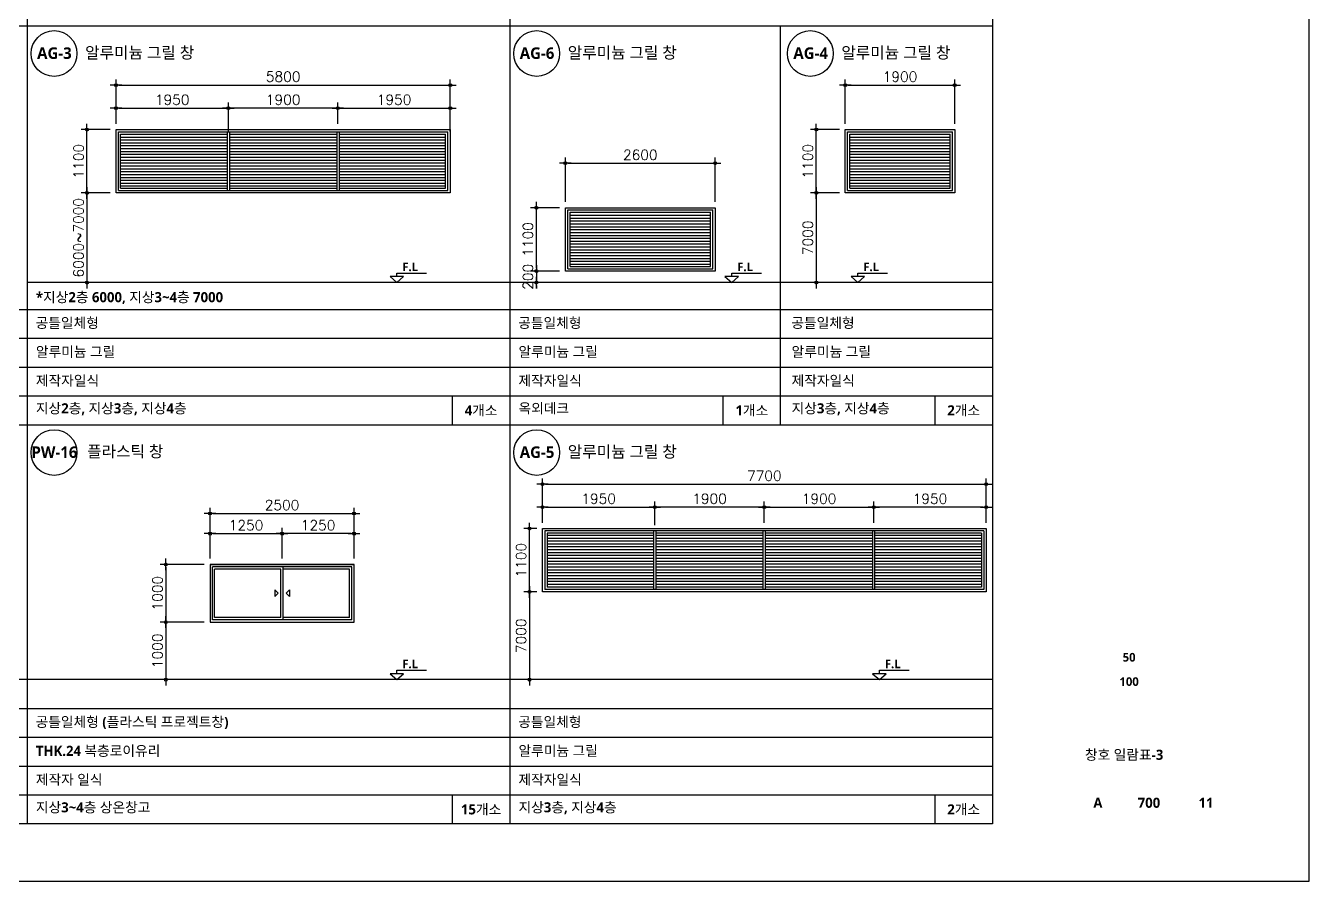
# Model space of a CAD drawing. Header units: millimetres. Extents: x 0 to 190005487, y 0 to 455456909.
# Drawn here: x 103724 to 126000, y 0 to 14850 of the extents above; entities that cross this region are included whole.
import ezdxf
from ezdxf.enums import TextEntityAlignment as Align

# ---------------------------------------------------------------- set-up
doc = ezdxf.new("R2010")
doc.units = ezdxf.units.MM
doc.header["$LTSCALE"] = 400
doc.header["$MEASUREMENT"] = 0
doc.header["$PDSIZE"] = -10
doc.linetypes.add('ACAD_ISO04W100', pattern=[30, 24, -3, 0, -3])
doc.layers.get('0').update_dxf_attribs({"linetype": 'CONTINUOUS'})
doc.layers.get('Defpoints').update_dxf_attribs({"color": 153, "linetype": 'CONTINUOUS'})
for name, color, linetype in [('7DIM', 7, 'CONTINUOUS'), ('A-ANNO-DIM', 4, 'CONTINUOUS'), ('A-ANNO-GRA1', 7, 'CONTINUOUS'), ('A-ANNO-SYMB', 7, 'CONTINUOUS'), ('A-ANNO-TEXT1', 7, 'CONTINUOUS'), ('A-ANNO-TITL', 7, 'CONTINUOUS'), ('A-ELEV-WIN', 4, 'CONTINUOUS'), ('A-WIN-IDEN', 11, 'CONTINUOUS'), ('cen', 1, 'ACAD_ISO04W100'), ('STEEL', 3, 'CONTINUOUS')]:
    doc.layers.add(name, color=color, linetype=linetype)
doc.layers.add('Defpoint', color=161, linetype='CONTINUOUS', plot=False)
doc.styles.add('SH_대대리576', font='NanumGothicBold.ttf')
doc.styles.get("Standard").update_dxf_attribs({"font": 'SIMPLEX.shx'})
doc.dimstyles.new('SHP 50 창호', dxfattribs={"dimscale": 50, "dimtxt": 3.5, "dimasz": 1, "dimexe": 2, "dimexo": 2, "dimgap": 1, "dimtad": 1, "dimdec": 0, "dimzin": 0, "dimdsep": 46, "dimblk": 'DIMDOT', "dimcen": 0.09, "dimclrt": 3, "dimadec": 0, "dimazin": 1, "dimtfac": 1, "dimtdec": 0, "dimtix": 1, "dimtmove": 2, "dimatfit": 0, "dimldrblk": 'DIMDOT', "dimfxl": 1, "dimtfillclr": 3, "dimtolj": 1, "dimtzin": 0, "dimarcsym": 0})

# ---------------------------------------------------------------- blocks, each defined once
blk = doc.blocks.new('G$C0437542C')
at = {"layer": 'A-ANNO-SYMB', "elevation": -103000}
for points in [[(1123, 443), (1180, 500), (1123, 557)], [(1377, 443), (1320, 500), (1377, 557)]]:
    blk.add_lwpolyline(points, close=True, dxfattribs=at)
at = {"layer": 'A-ELEV-WIN'}
for p, q in [((0, 1000, -103000), (2500, 1000, -103000)), ((0, 1000, -103000), (0, 0, -103000)), ((1270, 960, -103000), (40, 960, -103000)), ((40, 40, -103000), (40, 960, -103000)), ((1230, 920, -103000), (80, 920, -103000)), ((80, 80, -103000), (80, 920, -103000)), ((1230, 80, -103000), (1230, 920, -103000)), ((1270, 40, -103000), (1270, 960, -103000)), ((2460, 960, -103000), (1270, 960, -103000)), ((2420, 920, -103000), (1270, 920, -103000)), ((2420, 80, -103000), (2420, 920, -103000)), ((2460, 40, -103000), (2460, 960, -103000)), ((0, 0, -103000), (2500, 0, -103000)), ((1270, 40, -103000), (40, 40, -103000)), ((1230, 80, -103000), (80, 80, -103000)), ((2420, 80, -103000), (1270, 80, -103000)), ((2460, 40, -103000), (1270, 40, -103000))]:
    blk.add_line(p, q, dxfattribs=at)
at = {"layer": 'A-ELEV-WIN', "elevation": -103000}
blk.add_lwpolyline([(0, 0), (2500, 0), (2500, 1000), (0, 1000)], close=True, dxfattribs=at)
blk = doc.blocks.new('DIMDOT')
at = {"color": 0}
blk.add_line((-2, 0), (2, 0), dxfattribs=at)
for radius in [0.5, 0.25]:
    blk.add_circle((0, 0), radius, dxfattribs=at)
blk = doc.blocks.new('*D1303')
at = {"layer": 'A-ANNO-DIM', "color": 0, "lineweight": -2}
for p, q in [((106823, 5500), (106057, 5500)), ((106157, 5450), (106157, 4550)), ((106823, 4500), (106057, 4500))]:
    blk.add_line(p, q, dxfattribs=at)
at = {"layer": 'Defpoints', "color": 0}
for p in [(106923, 5500), (106157, 4500), (106923, 4500)]:
    blk.add_point(p, dxfattribs=at)
at = {"layer": 'A-ANNO-DIM', "color": 0, "linetype": 'ByBlock', "lineweight": -2, "xscale": 50, "yscale": 50, "zscale": 50}
for p, rotation in [((106157, 5500), 90), ((106157, 4500), 270)]:
    blk.add_blockref('DIMDOT', p, dxfattribs=dict(at, rotation=rotation))
at = {"layer": 'A-ANNO-DIM', "color": 3, "insert": (106011, 5000), "char_height": 175, "attachment_point": 5, "rotation": 90}
blk.add_mtext('\\A1;1000', dxfattribs=at)
blk = doc.blocks.new('*D1304')
at = {"layer": 'A-ANNO-DIM', "color": 0, "lineweight": -2}
for p, q in [((106923, 5600), (106923, 6484)), ((109423, 5600), (109423, 6484)), ((106973, 6384), (109373, 6384))]:
    blk.add_line(p, q, dxfattribs=at)
at = {"layer": 'Defpoints', "color": 0}
for p in [(109423, 6384), (106923, 5500), (109423, 5500)]:
    blk.add_point(p, dxfattribs=at)
at = {"layer": 'A-ANNO-DIM', "color": 0, "linetype": 'ByBlock', "lineweight": -2, "xscale": 50, "yscale": 50, "zscale": 50, "rotation": 180}
blk.add_blockref('DIMDOT', (106923, 6384), dxfattribs=at)
at = {"layer": 'A-ANNO-DIM', "color": 0, "linetype": 'ByBlock', "lineweight": -2, "xscale": 50, "yscale": 50, "zscale": 50}
blk.add_blockref('DIMDOT', (109423, 6384), dxfattribs=at)
at = {"layer": 'A-ANNO-DIM', "color": 3, "insert": (108173, 6530), "char_height": 175, "attachment_point": 5}
blk.add_mtext('\\A1;2500', dxfattribs=at)
blk = doc.blocks.new('*D1305')
at = {"layer": 'A-ANNO-DIM', "color": 0, "lineweight": -2}
for p, q in [((106823, 4500), (106057, 4500)), ((106157, 4450), (106157, 3550)), ((106823, 3500), (106057, 3500))]:
    blk.add_line(p, q, dxfattribs=at)
at = {"layer": 'Defpoints', "color": 0}
for p in [(106923, 4500), (106157, 3500), (106923, 3500)]:
    blk.add_point(p, dxfattribs=at)
at = {"layer": 'A-ANNO-DIM', "color": 0, "linetype": 'ByBlock', "lineweight": -2, "xscale": 50, "yscale": 50, "zscale": 50}
for p, rotation in [((106157, 4500), 90), ((106157, 3500), 270)]:
    blk.add_blockref('DIMDOT', p, dxfattribs=dict(at, rotation=rotation))
at = {"layer": 'A-ANNO-DIM', "color": 3, "insert": (106011, 4000), "char_height": 175, "attachment_point": 5, "rotation": 90}
blk.add_mtext('\\A1;1000', dxfattribs=at)
blk = doc.blocks.new('*D1306')
at = {"layer": 'A-ANNO-DIM', "color": 0, "lineweight": -2}
for p, q in [((106923, 5600), (106923, 6134)), ((106973, 6034), (108123, 6034)), ((108173, 5600), (108173, 6134))]:
    blk.add_line(p, q, dxfattribs=at)
at = {"layer": 'Defpoints', "color": 0}
for p in [(108173, 6034), (106923, 5500), (108173, 5500)]:
    blk.add_point(p, dxfattribs=at)
at = {"layer": 'A-ANNO-DIM', "color": 0, "linetype": 'ByBlock', "lineweight": -2, "xscale": 50, "yscale": 50, "zscale": 50, "rotation": 180}
blk.add_blockref('DIMDOT', (106923, 6034), dxfattribs=at)
at = {"layer": 'A-ANNO-DIM', "color": 0, "linetype": 'ByBlock', "lineweight": -2, "xscale": 50, "yscale": 50, "zscale": 50}
blk.add_blockref('DIMDOT', (108173, 6034), dxfattribs=at)
at = {"layer": 'A-ANNO-DIM', "color": 3, "insert": (107548, 6180), "char_height": 175, "attachment_point": 5}
blk.add_mtext('\\A1;1250', dxfattribs=at)
blk = doc.blocks.new('*D1307')
at = {"layer": 'A-ANNO-DIM', "color": 0, "lineweight": -2}
for p, q in [((108173, 5600), (108173, 6134)), ((109373, 6034), (108223, 6034)), ((109423, 5600), (109423, 6134))]:
    blk.add_line(p, q, dxfattribs=at)
at = {"layer": 'Defpoints', "color": 0}
for p in [(108173, 6034), (108173, 5500), (109423, 5500)]:
    blk.add_point(p, dxfattribs=at)
at = {"layer": 'A-ANNO-DIM', "color": 0, "linetype": 'ByBlock', "lineweight": -2, "xscale": 50, "yscale": 50, "zscale": 50, "rotation": 180}
blk.add_blockref('DIMDOT', (108173, 6034), dxfattribs=at)
at = {"layer": 'A-ANNO-DIM', "color": 0, "linetype": 'ByBlock', "lineweight": -2, "xscale": 50, "yscale": 50, "zscale": 50}
blk.add_blockref('DIMDOT', (109423, 6034), dxfattribs=at)
at = {"layer": 'A-ANNO-DIM', "color": 3, "insert": (108798, 6180), "char_height": 175, "attachment_point": 5}
blk.add_mtext('\\A1;1250', dxfattribs=at)
blk = doc.blocks.new('*D1332')
at = {"layer": 'A-ANNO-DIM', "color": 0, "lineweight": -2}
for p, q in [((105292, 13147), (105292, 13918)), ((105342, 13818), (111042, 13818)), ((111092, 13147), (111092, 13918))]:
    blk.add_line(p, q, dxfattribs=at)
at = {"layer": 'Defpoints', "color": 0}
for p in [(111092, 13818), (105292, 13047), (111092, 13047)]:
    blk.add_point(p, dxfattribs=at)
at = {"layer": 'A-ANNO-DIM', "color": 0, "linetype": 'ByBlock', "lineweight": -2, "xscale": 50, "yscale": 50, "zscale": 50, "rotation": 180}
blk.add_blockref('DIMDOT', (105292, 13818), dxfattribs=at)
at = {"layer": 'A-ANNO-DIM', "color": 0, "linetype": 'ByBlock', "lineweight": -2, "xscale": 50, "yscale": 50, "zscale": 50}
blk.add_blockref('DIMDOT', (111092, 13818), dxfattribs=at)
at = {"layer": 'A-ANNO-DIM', "color": 3, "insert": (108192, 13965), "char_height": 175, "attachment_point": 5}
blk.add_mtext('\\A1;5800', dxfattribs=at)
blk = doc.blocks.new('*D1333')
at = {"layer": 'A-ANNO-DIM', "color": 0, "lineweight": -2}
for p, q in [((105292, 13147), (105292, 13518)), ((105342, 13418), (107192, 13418)), ((107242, 13014), (107242, 13518))]:
    blk.add_line(p, q, dxfattribs=at)
at = {"layer": 'Defpoints', "color": 0}
for p in [(107242, 13418), (105292, 13047), (107242, 12914)]:
    blk.add_point(p, dxfattribs=at)
at = {"layer": 'A-ANNO-DIM', "color": 0, "linetype": 'ByBlock', "lineweight": -2, "xscale": 50, "yscale": 50, "zscale": 50, "rotation": 180}
blk.add_blockref('DIMDOT', (105292, 13418), dxfattribs=at)
at = {"layer": 'A-ANNO-DIM', "color": 0, "linetype": 'ByBlock', "lineweight": -2, "xscale": 50, "yscale": 50, "zscale": 50}
blk.add_blockref('DIMDOT', (107242, 13418), dxfattribs=at)
at = {"layer": 'A-ANNO-DIM', "color": 3, "insert": (106267, 13565), "char_height": 175, "attachment_point": 5}
blk.add_mtext('\\A1;1950', dxfattribs=at)
blk = doc.blocks.new('*D1334')
at = {"layer": 'A-ANNO-DIM', "color": 0, "lineweight": -2}
for p, q in [((107242, 13014), (107242, 13518)), ((109092, 13418), (107292, 13418)), ((109142, 13147), (109142, 13518))]:
    blk.add_line(p, q, dxfattribs=at)
at = {"layer": 'Defpoints', "color": 0}
for p in [(107242, 13418), (109142, 13047), (107242, 12914)]:
    blk.add_point(p, dxfattribs=at)
at = {"layer": 'A-ANNO-DIM', "color": 0, "linetype": 'ByBlock', "lineweight": -2, "xscale": 50, "yscale": 50, "zscale": 50, "rotation": 180}
blk.add_blockref('DIMDOT', (107242, 13418), dxfattribs=at)
at = {"layer": 'A-ANNO-DIM', "color": 0, "linetype": 'ByBlock', "lineweight": -2, "xscale": 50, "yscale": 50, "zscale": 50}
blk.add_blockref('DIMDOT', (109142, 13418), dxfattribs=at)
at = {"layer": 'A-ANNO-DIM', "color": 3, "insert": (108192, 13565), "char_height": 175, "attachment_point": 5}
blk.add_mtext('\\A1;1900', dxfattribs=at)
blk = doc.blocks.new('*D1335')
at = {"layer": 'A-ANNO-DIM', "color": 0, "lineweight": -2}
for p, q in [((109142, 13147), (109142, 13518)), ((109192, 13418), (111042, 13418)), ((111092, 13014), (111092, 13518))]:
    blk.add_line(p, q, dxfattribs=at)
at = {"layer": 'Defpoints', "color": 0}
for p in [(111092, 13418), (109142, 13047), (111092, 12914)]:
    blk.add_point(p, dxfattribs=at)
at = {"layer": 'A-ANNO-DIM', "color": 0, "linetype": 'ByBlock', "lineweight": -2, "xscale": 50, "yscale": 50, "zscale": 50, "rotation": 180}
blk.add_blockref('DIMDOT', (109142, 13418), dxfattribs=at)
at = {"layer": 'A-ANNO-DIM', "color": 0, "linetype": 'ByBlock', "lineweight": -2, "xscale": 50, "yscale": 50, "zscale": 50}
blk.add_blockref('DIMDOT', (111092, 13418), dxfattribs=at)
at = {"layer": 'A-ANNO-DIM', "color": 3, "insert": (110117, 13565), "char_height": 175, "attachment_point": 5}
blk.add_mtext('\\A1;1950', dxfattribs=at)
blk = doc.blocks.new('*D1336')
at = {"layer": 'A-ANNO-DIM', "color": 0, "lineweight": -2}
for p, q in [((105192, 13047), (104688, 13047)), ((104788, 11997), (104788, 12997)), ((105192, 11947), (104688, 11947))]:
    blk.add_line(p, q, dxfattribs=at)
at = {"layer": 'Defpoints', "color": 0}
for p in [(104788, 13047), (105292, 13047), (105292, 11947)]:
    blk.add_point(p, dxfattribs=at)
at = {"layer": 'A-ANNO-DIM', "color": 0, "linetype": 'ByBlock', "lineweight": -2, "xscale": 50, "yscale": 50, "zscale": 50}
for p, rotation in [((104788, 13047), 90), ((104788, 11947), 270)]:
    blk.add_blockref('DIMDOT', p, dxfattribs=dict(at, rotation=rotation))
at = {"layer": 'A-ANNO-DIM', "color": 3, "insert": (104642, 12497), "char_height": 175, "attachment_point": 5, "rotation": 90}
blk.add_mtext('\\A1;1100', dxfattribs=at)
blk = doc.blocks.new('*D1337')
at = {"layer": 'A-ANNO-DIM', "color": 0, "lineweight": -2}
for p, q in [((105192, 11947), (104688, 11947)), ((104788, 11897), (104788, 10441)), ((105192, 10391), (104688, 10391))]:
    blk.add_line(p, q, dxfattribs=at)
at = {"layer": 'Defpoints', "color": 0}
for p in [(105292, 11947), (104788, 10391), (105292, 10391)]:
    blk.add_point(p, dxfattribs=at)
at = {"layer": 'A-ANNO-DIM', "color": 0, "linetype": 'ByBlock', "lineweight": -2, "xscale": 50, "yscale": 50, "zscale": 50}
for p, rotation in [((104788, 11947), 90), ((104788, 10391), 270)]:
    blk.add_blockref('DIMDOT', p, dxfattribs=dict(at, rotation=rotation))
at = {"layer": 'A-ANNO-DIM', "color": 3, "insert": (104641, 11169), "char_height": 175, "attachment_point": 5, "rotation": 90}
blk.add_mtext('\\A1;\\A1;6000~7000', dxfattribs=at)
blk = doc.blocks.new('*D1338')
at = {"layer": 'A-ANNO-DIM', "color": 0, "lineweight": -2}
for p, q in [((117947, 13147), (117947, 13918)), ((117997, 13818), (119797, 13818)), ((119847, 13147), (119847, 13918))]:
    blk.add_line(p, q, dxfattribs=at)
at = {"layer": 'Defpoints', "color": 0}
for p in [(119847, 13818), (117947, 13047), (119847, 13047)]:
    blk.add_point(p, dxfattribs=at)
at = {"layer": 'A-ANNO-DIM', "color": 0, "linetype": 'ByBlock', "lineweight": -2, "xscale": 50, "yscale": 50, "zscale": 50, "rotation": 180}
blk.add_blockref('DIMDOT', (117947, 13818), dxfattribs=at)
at = {"layer": 'A-ANNO-DIM', "color": 0, "linetype": 'ByBlock', "lineweight": -2, "xscale": 50, "yscale": 50, "zscale": 50}
blk.add_blockref('DIMDOT', (119847, 13818), dxfattribs=at)
at = {"layer": 'A-ANNO-DIM', "color": 3, "insert": (118897, 13965), "char_height": 175, "attachment_point": 5}
blk.add_mtext('\\A1;1900', dxfattribs=at)
blk = doc.blocks.new('*D1342')
at = {"layer": 'A-ANNO-DIM', "color": 0, "lineweight": -2}
for p, q in [((117847, 13047), (117343, 13047)), ((117443, 11997), (117443, 12997)), ((117847, 11947), (117343, 11947))]:
    blk.add_line(p, q, dxfattribs=at)
at = {"layer": 'Defpoints', "color": 0}
for p in [(117443, 13047), (117947, 13047), (117947, 11947)]:
    blk.add_point(p, dxfattribs=at)
at = {"layer": 'A-ANNO-DIM', "color": 0, "linetype": 'ByBlock', "lineweight": -2, "xscale": 50, "yscale": 50, "zscale": 50}
for p, rotation in [((117443, 13047), 90), ((117443, 11947), 270)]:
    blk.add_blockref('DIMDOT', p, dxfattribs=dict(at, rotation=rotation))
at = {"layer": 'A-ANNO-DIM', "color": 3, "insert": (117297, 12497), "char_height": 175, "attachment_point": 5, "rotation": 90}
blk.add_mtext('\\A1;1100', dxfattribs=at)
blk = doc.blocks.new('*D1343')
at = {"layer": 'A-ANNO-DIM', "color": 0, "lineweight": -2}
for p, q in [((117847, 11947), (117343, 11947)), ((117443, 11897), (117443, 10441)), ((117847, 10391), (117343, 10391))]:
    blk.add_line(p, q, dxfattribs=at)
at = {"layer": 'Defpoints', "color": 0}
for p in [(117947, 11947), (117443, 10391), (117947, 10391)]:
    blk.add_point(p, dxfattribs=at)
at = {"layer": 'A-ANNO-DIM', "color": 0, "linetype": 'ByBlock', "lineweight": -2, "xscale": 50, "yscale": 50, "zscale": 50}
for p, rotation in [((117443, 11947), 90), ((117443, 10391), 270)]:
    blk.add_blockref('DIMDOT', p, dxfattribs=dict(at, rotation=rotation))
at = {"layer": 'A-ANNO-DIM', "color": 3, "insert": (117297, 11169), "char_height": 175, "attachment_point": 5, "rotation": 90}
blk.add_mtext('\\A1;\\A1;7000', dxfattribs=at)
blk = doc.blocks.new('*D1344')
at = {"layer": 'A-ANNO-DIM', "color": 0, "lineweight": -2}
for p, q in [((112692, 6222), (112692, 6993)), ((120392, 6222), (120392, 6993)), ((112742, 6893), (120342, 6893))]:
    blk.add_line(p, q, dxfattribs=at)
at = {"layer": 'Defpoints', "color": 0}
for p in [(120392, 6893), (112692, 6122), (120392, 6122)]:
    blk.add_point(p, dxfattribs=at)
at = {"layer": 'A-ANNO-DIM', "color": 0, "linetype": 'ByBlock', "lineweight": -2, "xscale": 50, "yscale": 50, "zscale": 50, "rotation": 180}
blk.add_blockref('DIMDOT', (112692, 6893), dxfattribs=at)
at = {"layer": 'A-ANNO-DIM', "color": 0, "linetype": 'ByBlock', "lineweight": -2, "xscale": 50, "yscale": 50, "zscale": 50}
blk.add_blockref('DIMDOT', (120392, 6893), dxfattribs=at)
at = {"layer": 'A-ANNO-DIM', "color": 3, "insert": (116542, 7039), "char_height": 175, "attachment_point": 5}
blk.add_mtext('\\A1;7700', dxfattribs=at)
blk = doc.blocks.new('*D1345')
at = {"layer": 'A-ANNO-DIM', "color": 0, "lineweight": -2}
for p, q in [((112692, 6222), (112692, 6593)), ((112742, 6493), (114592, 6493)), ((114642, 6182), (114642, 6593))]:
    blk.add_line(p, q, dxfattribs=at)
at = {"layer": 'Defpoints', "color": 0}
for p in [(114642, 6493), (112692, 6122), (114642, 6082)]:
    blk.add_point(p, dxfattribs=at)
at = {"layer": 'A-ANNO-DIM', "color": 0, "linetype": 'ByBlock', "lineweight": -2, "xscale": 50, "yscale": 50, "zscale": 50, "rotation": 180}
blk.add_blockref('DIMDOT', (112692, 6493), dxfattribs=at)
at = {"layer": 'A-ANNO-DIM', "color": 0, "linetype": 'ByBlock', "lineweight": -2, "xscale": 50, "yscale": 50, "zscale": 50}
blk.add_blockref('DIMDOT', (114642, 6493), dxfattribs=at)
at = {"layer": 'A-ANNO-DIM', "color": 3, "insert": (113667, 6640), "char_height": 175, "attachment_point": 5}
blk.add_mtext('\\A1;1950', dxfattribs=at)
blk = doc.blocks.new('*D1346')
at = {"layer": 'A-ANNO-DIM', "color": 0, "lineweight": -2}
for p, q in [((114642, 6182), (114642, 6593)), ((116492, 6493), (114692, 6493)), ((116542, 6222), (116542, 6593))]:
    blk.add_line(p, q, dxfattribs=at)
at = {"layer": 'Defpoints', "color": 0}
for p in [(114642, 6493), (114642, 6082), (116542, 6122)]:
    blk.add_point(p, dxfattribs=at)
at = {"layer": 'A-ANNO-DIM', "color": 0, "linetype": 'ByBlock', "lineweight": -2, "xscale": 50, "yscale": 50, "zscale": 50, "rotation": 180}
blk.add_blockref('DIMDOT', (114642, 6493), dxfattribs=at)
at = {"layer": 'A-ANNO-DIM', "color": 0, "linetype": 'ByBlock', "lineweight": -2, "xscale": 50, "yscale": 50, "zscale": 50}
blk.add_blockref('DIMDOT', (116542, 6493), dxfattribs=at)
at = {"layer": 'A-ANNO-DIM', "color": 3, "insert": (115592, 6640), "char_height": 175, "attachment_point": 5}
blk.add_mtext('\\A1;1900', dxfattribs=at)
blk = doc.blocks.new('*D1347')
at = {"layer": 'A-ANNO-DIM', "color": 0, "lineweight": -2}
for p, q in [((116542, 6222), (116542, 6593)), ((116592, 6493), (118392, 6493)), ((118442, 6222), (118442, 6593))]:
    blk.add_line(p, q, dxfattribs=at)
at = {"layer": 'Defpoints', "color": 0}
for p in [(118442, 6493), (116542, 6122), (118442, 6122)]:
    blk.add_point(p, dxfattribs=at)
at = {"layer": 'A-ANNO-DIM', "color": 0, "linetype": 'ByBlock', "lineweight": -2, "xscale": 50, "yscale": 50, "zscale": 50, "rotation": 180}
blk.add_blockref('DIMDOT', (116542, 6493), dxfattribs=at)
at = {"layer": 'A-ANNO-DIM', "color": 0, "linetype": 'ByBlock', "lineweight": -2, "xscale": 50, "yscale": 50, "zscale": 50}
blk.add_blockref('DIMDOT', (118442, 6493), dxfattribs=at)
at = {"layer": 'A-ANNO-DIM', "color": 3, "insert": (117492, 6640), "char_height": 175, "attachment_point": 5}
blk.add_mtext('\\A1;1900', dxfattribs=at)
blk = doc.blocks.new('*D1348')
at = {"layer": 'A-ANNO-DIM', "color": 0, "lineweight": -2}
for p, q in [((112592, 6122), (112367, 6122)), ((112467, 5072), (112467, 6072)), ((112592, 5022), (112367, 5022))]:
    blk.add_line(p, q, dxfattribs=at)
at = {"layer": 'Defpoints', "color": 0}
for p in [(112467, 6122), (112692, 6122), (112692, 5022)]:
    blk.add_point(p, dxfattribs=at)
at = {"layer": 'A-ANNO-DIM', "color": 0, "linetype": 'ByBlock', "lineweight": -2, "xscale": 50, "yscale": 50, "zscale": 50}
for p, rotation in [((112467, 6122), 90), ((112467, 5022), 270)]:
    blk.add_blockref('DIMDOT', p, dxfattribs=dict(at, rotation=rotation))
at = {"layer": 'A-ANNO-DIM', "color": 3, "insert": (112321, 5572), "char_height": 175, "attachment_point": 5, "rotation": 90}
blk.add_mtext('\\A1;1100', dxfattribs=at)
blk = doc.blocks.new('*D1349')
at = {"layer": 'A-ANNO-DIM', "color": 0, "lineweight": -2}
for p, q in [((112592, 5022), (112367, 5022)), ((112467, 4972), (112467, 3550)), ((112592, 3500), (112367, 3500))]:
    blk.add_line(p, q, dxfattribs=at)
at = {"layer": 'Defpoints', "color": 0}
for p in [(112692, 5022), (112467, 3500), (112692, 3500)]:
    blk.add_point(p, dxfattribs=at)
at = {"layer": 'A-ANNO-DIM', "color": 0, "linetype": 'ByBlock', "lineweight": -2, "xscale": 50, "yscale": 50, "zscale": 50}
for p, rotation in [((112467, 5022), 90), ((112467, 3500), 270)]:
    blk.add_blockref('DIMDOT', p, dxfattribs=dict(at, rotation=rotation))
at = {"layer": 'A-ANNO-DIM', "color": 3, "insert": (112321, 4261), "char_height": 175, "attachment_point": 5, "rotation": 90}
blk.add_mtext('\\A1;\\A1;7000', dxfattribs=at)
blk = doc.blocks.new('G$C50ECEF79')
at = {"layer": 'A-ELEV-WIN'}
blk.add_lwpolyline([(0, 1100), (1900, 1100), (1900, 0), (0, 0)], close=True, dxfattribs=at)
at = {"layer": 'STEEL', "color": 8}
for p, q in [((40, 1060), (1860, 1060)), ((40, 40), (40, 1060)), ((80, 80), (80, 1020)), ((80, 1020), (1820, 1020)), ((80, 970), (1820, 970)), ((80, 920), (1820, 920)), ((1820, 80), (1820, 1020)), ((1860, 40), (1860, 1060)), ((80, 870), (1820, 870)), ((80, 820), (1820, 820)), ((80, 770), (1820, 770)), ((80, 720), (1820, 720)), ((80, 670), (1820, 670)), ((80, 620), (1820, 620)), ((80, 570), (1820, 570)), ((80, 520), (1820, 520)), ((80, 470), (1820, 470)), ((80, 420), (1820, 420)), ((80, 370), (1820, 370)), ((80, 320), (1820, 320)), ((80, 270), (1820, 270)), ((40, 40), (1860, 40)), ((80, 220), (1820, 220)), ((80, 170), (1820, 170)), ((80, 120), (1820, 120)), ((80, 80), (1820, 80))]:
    blk.add_line(p, q, dxfattribs=at)
blk = doc.blocks.new('G$C31A8CAD1')
at = {"layer": 'A-ELEV-WIN'}
blk.add_lwpolyline([(7700, 0), (0, 0), (0, 1100), (7700, 1100)], close=True, dxfattribs=at)
at = {"layer": 'STEEL', "color": 8}
for p, q in [((7660, 1060), (40, 1060)), ((40, 1060), (40, 40)), ((80, 1020), (80, 80)), ((1930, 1020), (80, 1020)), ((1930, 980), (80, 980)), ((1930, 930), (80, 930)), ((1930, 40), (1930, 1060)), ((1970, 40), (1970, 1060)), ((3830, 1020), (1970, 1020)), ((3830, 980), (1970, 980)), ((3830, 930), (1970, 930)), ((3830, 40), (3830, 1060)), ((3870, 40), (3870, 1060)), ((5730, 1020), (3870, 1020)), ((5730, 980), (3870, 980)), ((5730, 930), (3870, 930)), ((5730, 40), (5730, 1060)), ((5770, 40), (5770, 1060)), ((7620, 1020), (5770, 1020)), ((7620, 980), (5770, 980)), ((7620, 930), (5770, 930)), ((7620, 1020), (7620, 80)), ((7660, 1060), (7660, 40)), ((1930, 880), (80, 880)), ((1930, 830), (80, 830)), ((1930, 780), (80, 780)), ((1930, 730), (80, 730)), ((1930, 680), (80, 680)), ((3830, 880), (1970, 880)), ((3830, 830), (1970, 830)), ((3830, 780), (1970, 780)), ((3830, 730), (1970, 730)), ((3830, 680), (1970, 680)), ((5730, 880), (3870, 880)), ((5730, 830), (3870, 830)), ((5730, 780), (3870, 780)), ((5730, 730), (3870, 730)), ((5730, 680), (3870, 680)), ((7620, 880), (5770, 880)), ((7620, 830), (5770, 830)), ((7620, 780), (5770, 780)), ((7620, 730), (5770, 730)), ((7620, 680), (5770, 680)), ((1930, 630), (80, 630)), ((1930, 580), (80, 580)), ((1930, 530), (80, 530)), ((1930, 480), (80, 480)), ((3830, 630), (1970, 630)), ((3830, 580), (1970, 580)), ((3830, 530), (1970, 530)), ((3830, 480), (1970, 480)), ((5730, 630), (3870, 630)), ((5730, 580), (3870, 580)), ((5730, 530), (3870, 530)), ((5730, 480), (3870, 480)), ((7620, 630), (5770, 630)), ((7620, 580), (5770, 580)), ((7620, 530), (5770, 530)), ((7620, 480), (5770, 480)), ((1930, 430), (80, 430)), ((1930, 380), (80, 380)), ((1930, 330), (80, 330)), ((1930, 280), (80, 280)), ((1930, 230), (80, 230)), ((3830, 430), (1970, 430)), ((3830, 380), (1970, 380)), ((3830, 330), (1970, 330)), ((3830, 280), (1970, 280)), ((3830, 230), (1970, 230)), ((5730, 430), (3870, 430)), ((5730, 380), (3870, 380)), ((5730, 330), (3870, 330)), ((5730, 280), (3870, 280)), ((5730, 230), (3870, 230)), ((7620, 430), (5770, 430)), ((7620, 380), (5770, 380)), ((7620, 330), (5770, 330)), ((7620, 280), (5770, 280)), ((7620, 230), (5770, 230)), ((7660, 40), (40, 40)), ((1930, 180), (80, 180)), ((1930, 130), (80, 130)), ((1930, 80), (80, 80)), ((3830, 180), (1970, 180)), ((3830, 130), (1970, 130)), ((3830, 80), (1970, 80)), ((5730, 180), (3870, 180)), ((5730, 130), (3870, 130)), ((5730, 80), (3870, 80)), ((7620, 180), (5770, 180)), ((7620, 130), (5770, 130)), ((7620, 80), (5770, 80))]:
    blk.add_line(p, q, dxfattribs=at)
blk = doc.blocks.new('*D1355')
at = {"layer": 'A-ANNO-DIM', "color": 0, "lineweight": -2}
for p, q in [((118442, 6222), (118442, 6593)), ((120342, 6493), (118492, 6493)), ((120392, 6222), (120392, 6593))]:
    blk.add_line(p, q, dxfattribs=at)
at = {"layer": 'Defpoints', "color": 0}
for p in [(118442, 6493), (118442, 6122), (120392, 6122)]:
    blk.add_point(p, dxfattribs=at)
at = {"layer": 'A-ANNO-DIM', "color": 0, "linetype": 'ByBlock', "lineweight": -2, "xscale": 50, "yscale": 50, "zscale": 50, "rotation": 180}
blk.add_blockref('DIMDOT', (118442, 6493), dxfattribs=at)
at = {"layer": 'A-ANNO-DIM', "color": 0, "linetype": 'ByBlock', "lineweight": -2, "xscale": 50, "yscale": 50, "zscale": 50}
blk.add_blockref('DIMDOT', (120392, 6493), dxfattribs=at)
at = {"layer": 'A-ANNO-DIM', "color": 3, "insert": (119417, 6640), "char_height": 175, "attachment_point": 5}
blk.add_mtext('\\A1;1950', dxfattribs=at)
blk = doc.blocks.new('*D1358')
at = {"layer": 'A-ANNO-DIM', "color": 0, "lineweight": -2}
for p, q in [((113090, 11791), (113090, 12562)), ((115690, 11791), (115690, 12562)), ((113140, 12462), (115640, 12462))]:
    blk.add_line(p, q, dxfattribs=at)
at = {"layer": 'Defpoints', "color": 0}
for p in [(115690, 12462), (113090, 11691), (115690, 11691)]:
    blk.add_point(p, dxfattribs=at)
at = {"layer": 'A-ANNO-DIM', "color": 0, "linetype": 'ByBlock', "lineweight": -2, "xscale": 50, "yscale": 50, "zscale": 50, "rotation": 180}
blk.add_blockref('DIMDOT', (113090, 12462), dxfattribs=at)
at = {"layer": 'A-ANNO-DIM', "color": 0, "linetype": 'ByBlock', "lineweight": -2, "xscale": 50, "yscale": 50, "zscale": 50}
blk.add_blockref('DIMDOT', (115690, 12462), dxfattribs=at)
at = {"layer": 'A-ANNO-DIM', "color": 3, "insert": (114390, 12608), "char_height": 175, "attachment_point": 5}
blk.add_mtext('\\A1;2600', dxfattribs=at)
blk = doc.blocks.new('*D1359')
at = {"layer": 'A-ANNO-DIM', "color": 0, "lineweight": -2}
for p, q in [((112990, 11691), (112486, 11691)), ((112586, 10641), (112586, 11641)), ((112990, 10591), (112486, 10591))]:
    blk.add_line(p, q, dxfattribs=at)
at = {"layer": 'Defpoints', "color": 0}
for p in [(112586, 11691), (113090, 11691), (113090, 10591)]:
    blk.add_point(p, dxfattribs=at)
at = {"layer": 'A-ANNO-DIM', "color": 0, "linetype": 'ByBlock', "lineweight": -2, "xscale": 50, "yscale": 50, "zscale": 50}
for p, rotation in [((112586, 11691), 90), ((112586, 10591), 270)]:
    blk.add_blockref('DIMDOT', p, dxfattribs=dict(at, rotation=rotation))
at = {"layer": 'A-ANNO-DIM', "color": 3, "insert": (112440, 11141), "char_height": 175, "attachment_point": 5, "rotation": 90}
blk.add_mtext('\\A1;1100', dxfattribs=at)
blk = doc.blocks.new('*D1363')
at = {"layer": 'A-ANNO-DIM', "color": 0, "lineweight": -2}
for p, q in [((112990, 10591), (112486, 10591)), ((112586, 10641), (112586, 10691)), ((112586, 10591), (112586, 10391)), ((112990, 10391), (112486, 10391)), ((112586, 10341), (112586, 10291))]:
    blk.add_line(p, q, dxfattribs=at)
at = {"layer": 'Defpoints', "color": 0}
for p in [(113090, 10591), (112586, 10391), (113090, 10391)]:
    blk.add_point(p, dxfattribs=at)
at = {"layer": 'A-ANNO-DIM', "color": 0, "linetype": 'ByBlock', "lineweight": -2, "xscale": 50, "yscale": 50, "zscale": 50}
for p, rotation in [((112586, 10591), 270), ((112586, 10391), 90)]:
    blk.add_blockref('DIMDOT', p, dxfattribs=dict(at, rotation=rotation))
at = {"layer": 'A-ANNO-DIM', "color": 3, "insert": (112440, 10491), "char_height": 175, "attachment_point": 5, "rotation": 90}
blk.add_mtext('\\A1;200', dxfattribs=at)

msp = doc.modelspace()

# ---------------------------------------------------------------- linework, layer by layer
for p, q in [((107221.9, 13007.5), (107261.9, 13007.5)), ((109121.9, 13007.5), (109161.9, 13007.5)), ((110281.3, 10494.8), (110046.9, 10494.8)), ((110046.9, 10494.8), (110164.1, 10391.2)), ((110164.1, 10553.4), (110678.5, 10553.4)), ((110164.1, 10494.8), (110164.1, 10553.4)), ((110164.1, 10391.2), (110281.3, 10494.8)), ((116093.9, 10494.8), (115859.5, 10494.8)), ((115859.5, 10494.8), (115976.7, 10391.2)), ((115976.7, 10553.4), (116491.2, 10553.4)), ((115976.7, 10494.8), (115976.7, 10553.4)), ((115976.7, 10391.2), (116093.9, 10494.8)), ((118281.2, 10494.8), (118046.8, 10494.8)), ((118046.8, 10494.8), (118164, 10391.2)), ((118164, 10553.4), (118678.4, 10553.4)), ((118164, 10494.8), (118164, 10553.4)), ((118164, 10391.2), (118281.2, 10494.8)), ((110281.3, 3603.6), (110046.9, 3603.6)), ((110046.9, 3603.6), (110164.1, 3500)), ((110164.1, 3662.2), (110678.5, 3662.2)), ((110164.1, 3603.6), (110164.1, 3662.2)), ((110164.1, 3500), (110281.3, 3603.6)), ((118656.3, 3603.6), (118421.9, 3603.6)), ((118421.9, 3603.6), (118539.1, 3500)), ((118539.1, 3662.2), (119053.5, 3662.2)), ((118539.1, 3603.6), (118539.1, 3662.2)), ((118539.1, 3500), (118656.3, 3603.6))]:
    msp.add_line(p, q)
at = {"layer": 'A-ANNO-GRA1', "color": 2}
for p, q in [((103750, 28700), (103750, 14850)), ((112125, 28700), (112125, 14850)), ((85000, 14850), (120500, 14850)), ((103750, 14850), (103750, 1000)), ((112125, 14850), (112125, 1000)), ((116823.1, 7925), (116823.1, 14850)), ((85000, 7925), (120500, 7925))]:
    msp.add_line(p, q, dxfattribs=at)
at = {"layer": 'A-ANNO-GRA1', "color": 8}
for p, q in [((85000, 9925), (120500, 9925)), ((85000, 9425), (120500, 9425)), ((85000, 8925), (120500, 8925)), ((85000, 8425), (120500, 8425)), ((111125, 8425), (111125, 7925)), ((115823.1, 8425), (115823.1, 7925)), ((119500, 8425), (119500, 7925)), ((85000, 3000), (120500, 3000)), ((85000, 2500), (120500, 2500)), ((85000, 2000), (120500, 2000)), ((85000, 1500), (120500, 1500)), ((111125, 1500), (111125, 1000)), ((119500, 1500), (119500, 1000))]:
    msp.add_line(p, q, dxfattribs=at)
at = {"layer": 'A-ELEV-WIN'}
for points in [[(105291.9, 13047.5), (111091.9, 13047.5), (111091.9, 11947.5), (105291.9, 11947.5)], [(113090.3, 11691.2), (115690.3, 11691.2), (115690.3, 10591.2), (113090.3, 10591.2)]]:
    msp.add_lwpolyline(points, close=True, dxfattribs=at)
at = {"layer": 'A-WIN-IDEN', "ltscale": 10}
for centre in [(104217.1, 14366.2), (112592.1, 14366.2), (117340.4, 14366.2), (104217.1, 7441.2), (112592.1, 7441.2)]:
    msp.add_circle(centre, 397.4, dxfattribs=at)
at = {"layer": 'cen', "linetype": 'ByBlock'}
for p, q in [((112125, 10391.2), (103750, 10391.2)), ((120500, 10391.2), (112125, 10391.2))]:
    msp.add_line(p, q, dxfattribs=at)
at = {"layer": 'cen'}
for p, q in [((103750, 3500), (95375, 3500)), ((112403.1, 3500), (103750, 3500)), ((120500, 3500), (112403.1, 3500))]:
    msp.add_line(p, q, dxfattribs=at)
at = {"layer": 'Defpoint'}
for points in [[(126000, 0), (126000, 29700), (84000, 29700), (84000, 0)], [(85000, 1000), (85000, 28700), (120500, 28700), (120500, 1000)]]:
    msp.add_lwpolyline(points, close=True, dxfattribs=at)
at = {"layer": 'STEEL', "color": 8}
for p, q in [((105331.9, 13007.5), (111051.9, 13007.5)), ((105331.9, 11987.5), (105331.9, 13007.5)), ((105371.9, 12027.5), (105371.9, 12967.5)), ((105371.9, 12967.5), (107221.9, 12967.5)), ((107221.9, 13007.5), (107221.9, 11987.5)), ((107261.9, 13007.5), (107261.9, 11987.5)), ((107261.9, 12967.5), (109121.9, 12967.5)), ((109121.9, 13007.5), (109121.9, 11987.5)), ((109161.9, 13007.5), (109161.9, 11987.5)), ((109161.9, 12967.5), (111011.9, 12967.5)), ((111011.9, 12027.5), (111011.9, 12967.5)), ((111051.9, 11987.5), (111051.9, 13007.5)), ((105371.9, 12917.5), (107221.9, 12917.5)), ((105371.9, 12867.5), (107221.9, 12867.5)), ((105371.9, 12817.5), (107221.9, 12817.5)), ((105371.9, 12767.5), (107221.9, 12767.5)), ((105371.9, 12717.5), (107221.9, 12717.5)), ((107261.9, 12917.5), (109121.9, 12917.5)), ((107261.9, 12867.5), (109121.9, 12867.5)), ((107261.9, 12817.5), (109121.9, 12817.5)), ((107261.9, 12767.5), (109121.9, 12767.5)), ((107261.9, 12717.5), (109121.9, 12717.5)), ((109161.9, 12917.5), (111011.9, 12917.5)), ((109161.9, 12867.5), (111011.9, 12867.5)), ((109161.9, 12817.5), (111011.9, 12817.5)), ((109161.9, 12767.5), (111011.9, 12767.5)), ((109161.9, 12717.5), (111011.9, 12717.5)), ((105371.9, 12667.5), (107221.9, 12667.5)), ((105371.9, 12617.5), (107221.9, 12617.5)), ((105371.9, 12567.5), (107221.9, 12567.5)), ((105371.9, 12517.5), (107221.9, 12517.5)), ((107261.9, 12667.5), (109121.9, 12667.5)), ((107261.9, 12617.5), (109121.9, 12617.5)), ((107261.9, 12567.5), (109121.9, 12567.5)), ((107261.9, 12517.5), (109121.9, 12517.5)), ((109161.9, 12667.5), (111011.9, 12667.5)), ((109161.9, 12617.5), (111011.9, 12617.5)), ((109161.9, 12567.5), (111011.9, 12567.5)), ((109161.9, 12517.5), (111011.9, 12517.5)), ((105371.9, 12467.5), (107221.9, 12467.5)), ((105371.9, 12417.5), (107221.9, 12417.5)), ((105371.9, 12367.5), (107221.9, 12367.5)), ((105371.9, 12317.5), (107221.9, 12317.5)), ((105371.9, 12267.5), (107221.9, 12267.5)), ((107261.9, 12467.5), (109121.9, 12467.5)), ((107261.9, 12417.5), (109121.9, 12417.5)), ((107261.9, 12367.5), (109121.9, 12367.5)), ((107261.9, 12317.5), (109121.9, 12317.5)), ((107261.9, 12267.5), (109121.9, 12267.5)), ((109161.9, 12467.5), (111011.9, 12467.5)), ((109161.9, 12417.5), (111011.9, 12417.5)), ((109161.9, 12367.5), (111011.9, 12367.5)), ((109161.9, 12317.5), (111011.9, 12317.5)), ((109161.9, 12267.5), (111011.9, 12267.5)), ((105371.9, 12217.5), (107221.9, 12217.5)), ((105371.9, 12167.5), (107221.9, 12167.5)), ((105371.9, 12117.5), (107221.9, 12117.5)), ((105371.9, 12067.5), (107221.9, 12067.5)), ((107261.9, 12217.5), (109121.9, 12217.5)), ((107261.9, 12167.5), (109121.9, 12167.5)), ((107261.9, 12117.5), (109121.9, 12117.5)), ((107261.9, 12067.5), (109121.9, 12067.5)), ((109161.9, 12217.5), (111011.9, 12217.5)), ((109161.9, 12167.5), (111011.9, 12167.5)), ((109161.9, 12117.5), (111011.9, 12117.5)), ((109161.9, 12067.5), (111011.9, 12067.5)), ((105331.9, 11987.5), (111051.9, 11987.5)), ((105371.9, 12027.5), (107221.9, 12027.5)), ((107261.9, 12027.5), (109121.9, 12027.5)), ((109161.9, 12027.5), (111011.9, 12027.5)), ((113130.3, 11651.2), (115650.3, 11651.2)), ((113130.3, 10631.2), (113130.3, 11651.2)), ((113170.3, 10671.2), (113170.3, 11611.2)), ((113170.3, 11611.2), (115610.3, 11611.2)), ((115610.3, 10671.2), (115610.3, 11611.2)), ((115650.3, 10631.2), (115650.3, 11651.2)), ((113170.3, 11561.2), (115610.3, 11561.2)), ((113170.3, 11511.2), (115610.3, 11511.2)), ((113170.3, 11461.2), (115610.3, 11461.2)), ((113170.3, 11411.2), (115610.3, 11411.2)), ((113170.3, 11361.2), (115610.3, 11361.2)), ((113170.3, 11311.2), (115610.3, 11311.2)), ((113170.3, 11261.2), (115610.3, 11261.2)), ((113170.3, 11211.2), (115610.3, 11211.2)), ((113170.3, 11161.2), (115610.3, 11161.2)), ((113170.3, 11111.2), (115610.3, 11111.2)), ((113170.3, 11061.2), (115610.3, 11061.2)), ((113170.3, 11011.2), (115610.3, 11011.2)), ((113170.3, 10961.2), (115610.3, 10961.2)), ((113170.3, 10911.2), (115610.3, 10911.2)), ((113170.3, 10861.2), (115610.3, 10861.2)), ((113170.3, 10811.2), (115610.3, 10811.2)), ((113170.3, 10761.2), (115610.3, 10761.2)), ((113170.3, 10711.2), (115610.3, 10711.2)), ((113130.3, 10631.2), (115650.3, 10631.2)), ((113170.3, 10671.2), (115610.3, 10671.2))]:
    msp.add_line(p, q, dxfattribs=at)

# ---------------------------------------------------------------- block references
for name, p in [('G$C50ECEF79', (117946.5, 11947.5)), ('G$C31A8CAD1', (112692.5, 5022.5)), ('G$C0437542C', (106923.2, 4500))]:
    msp.add_blockref(name, p)

# ---------------------------------------------------------------- texts
at = {"layer": '7DIM', "style": 'SH_대대리576'}
for p in [(110258.9, 10589.6), (116071.5, 10589.6), (118258.8, 10589.6), (110258.9, 3698.4), (118633.9, 3698.4)]:
    msp.add_text('F.L', height=150, dxfattribs=at).set_placement(p)
at = {"layer": 'A-ANNO-TEXT1', "style": 'SH_대대리576'}
for s, p in [('*지상2층 6000, 지상3~4층 7000', (103901.3, 10050.6)), ('공틀일체형', (103896.4, 9604.8)), ('공틀일체형', (112271.4, 9604.8)), ('공틀일체형', (117010.7, 9604.8)), ('알루미늄 그릴', (103901.3, 9102.4)), ('알루미늄 그릴', (112276.3, 9102.4)), ('알루미늄 그릴', (117015.5, 9102.4)), ('제작자일식', (103901.3, 8602.4)), ('제작자일식', (112276.3, 8602.4)), ('제작자일식', (117015.5, 8602.4)), ('지상2층, 지상3층, 지상4층', (103901.3, 8121.8)), ('옥외데크', (112276.3, 8121.8)), ('지상3층, 지상4층', (117015.5, 8121.8)), ('공틀일체형 (플라스틱 프로젝트창)', (103896.4, 2679.8)), ('공틀일체형', (112271.4, 2679.8)), ('THK.24 복층로이유리', (103901.3, 2177.4)), ('알루미늄 그릴', (112276.3, 2177.4)), ('제작자 일식', (103901.3, 1677.4)), ('제작자일식', (112276.3, 1677.4)), ('지상3~4층 상온창고', (103901.3, 1196.8)), ('지상3층, 지상4층', (112276.3, 1196.8))]:
    msp.add_text(s, height=175, dxfattribs=at).set_placement(p)
at = {"layer": 'A-ANNO-TEXT1', "color": 1, "style": 'SH_대대리576'}
for s, p in [('4개소', (111627.2, 8174.1)), ('1개소', (116325.2, 8174.1)), ('2개소', (120002.2, 8174.1)), ('15개소', (111627.2, 1249.1)), ('2개소', (120002.2, 1249.1))]:
    msp.add_text(s, height=175, dxfattribs=at).set_placement(p, align=Align.MIDDLE_CENTER)
at = {"layer": 'A-ANNO-TITL', "style": 'SH_대대리576'}
for s, height, p in [('50', 150, (122872.6, 3888.9)), ('100', 150, (122872.6, 3466.7)), ('창호 일람표-3', 175, (122786.2, 2199)), ('A', 175, (122331.3, 1363.5)), ('700', 175, (123216.8, 1363.5)), ('11', 175, (124207.9, 1363.5))]:
    msp.add_text(s, height=height, dxfattribs=at).set_placement(p, align=Align.MIDDLE)
at = {"layer": 'A-WIN-IDEN', "color": 2, "style": 'SH_대대리576'}
for s, p in [('알루미늄 그릴 창', (104755.5, 14280.8)), ('알루미늄 그릴 창', (113130.5, 14280.8)), ('알루미늄 그릴 창', (117878.8, 14280.8)), ('플라스틱 창', (104790.7, 7361)), ('알루미늄 그릴 창', (113130.5, 7355.8))]:
    msp.add_text(s, height=200, dxfattribs=at).set_placement(p)
for s, p in [('AG-3', (104223.2, 14373.5)), ('AG-6', (112598.2, 14373.5)), ('AG-4', (117346.5, 14373.5)), ('PW-16', (104223.2, 7448.5)), ('AG-5', (112598.2, 7448.5))]:
    msp.add_text(s, height=200, dxfattribs=at).set_placement(p, align=Align.MIDDLE_CENTER)

# ---------------------------------------------------------------- dimensions: what is measured, and where the dimension line sits
at = {"layer": 'A-ANNO-DIM'}
for base, p1, p2, picture, middle in [((111091.9, 13818.1), (105291.9, 13047.5), (111091.9, 13047.5), '*D1332', (108191.9, 13964.6)), ((119846.5, 13818.1), (117946.5, 13047.5), (119846.5, 13047.5), '*D1338', (118896.5, 13964.6)), ((107241.9, 13418.1), (105291.9, 13047.5), (107241.9, 12914.2), '*D1333', (106266.9, 13564.6)), ((115690.3, 12461.8), (113090.3, 11691.2), (115690.3, 11691.2), '*D1358', (114390.3, 12608.4)), ((120392.5, 6893.1), (112692.5, 6122.5), (120392.5, 6122.5), '*D1344', (116542.5, 7039)), ((114642.5, 6493.1), (112692.5, 6122.5), (114642.5, 6082.5), '*D1345', (113667.5, 6639.6)), ((109423.2, 6383.7), (106923.2, 5500), (109423.2, 5500), '*D1304', (108173.2, 6530.2)), ((108173.2, 6033.7), (106923.2, 5500), (108173.2, 5500), '*D1306', (107548.2, 6180.2))]:
    dim = msp.add_linear_dim(base=base, p1=p1, p2=p2, dimstyle='SHP 50 창호', dxfattribs=at)
    dim.commit()
    dim.dimension.update_dxf_attribs({"geometry": picture, "text_midpoint": middle})
for base, p1, p2, angle, picture, middle in [((107241.9, 13418.1), (109141.9, 13047.5), (107241.9, 12914.2), 180, '*D1334', (108191.9, 13564.6)), ((111091.9, 13418.1), (109141.9, 13047.5), (111091.9, 12914.2), 0, '*D1335', (110116.9, 13564.6)), ((104788, 13047.5), (105291.9, 11947.5), (105291.9, 13047.5), 90, '*D1336', (104642, 12497.5)), ((117442.6, 13047.5), (117946.5, 11947.5), (117946.5, 13047.5), 90, '*D1342', (117296.7, 12497.5)), ((112586.4, 11691.2), (113090.3, 10591.2), (113090.3, 11691.2), 90, '*D1359', (112440.5, 11141.2)), ((112586.4, 10391.2), (113090.3, 10591.2), (113090.3, 10391.2), 270, '*D1363', (112440.2, 10491.2)), ((114642.5, 6493.1), (116542.5, 6122.5), (114642.5, 6082.5), 180, '*D1346', (115592.5, 6639.6)), ((118442.5, 6493.1), (116542.5, 6122.5), (118442.5, 6122.5), 0, '*D1347', (117492.5, 6639.6)), ((118442.5, 6493.1), (120392.5, 6122.5), (118442.5, 6122.5), 180, '*D1355', (119417.5, 6639.6)), ((108173.2, 6033.7), (109423.2, 5500), (108173.2, 5500), 180, '*D1307', (108798.2, 6180.2)), ((112466.7, 6122.5), (112692.5, 5022.5), (112692.5, 6122.5), 90, '*D1348', (112320.7, 5572.5)), ((106156.8, 4500), (106923.2, 5500), (106923.2, 4500), 90, '*D1303', (106010.9, 5000)), ((106156.8, 3500), (106923.2, 4500), (106923.2, 3500), 90, '*D1305', (106010.9, 4000))]:
    dim = msp.add_linear_dim(base=base, p1=p1, p2=p2, angle=angle, dimstyle='SHP 50 창호', dxfattribs=at)
    dim.commit()
    dim.dimension.update_dxf_attribs({"geometry": picture, "text_midpoint": middle})
for base, p1, p2, text, picture, middle in [((104788, 10391.2), (105291.9, 11947.5), (105291.9, 10391.2), '\\A1;6000~7000', '*D1337', (104641.4, 11169.3)), ((117442.6, 10391.2), (117946.5, 11947.5), (117946.5, 10391.2), '\\A1;7000', '*D1343', (117296.7, 11169.3)), ((112466.7, 3500), (112692.5, 5022.5), (112692.5, 3500), '\\A1;7000', '*D1349', (112320.7, 4261.2))]:
    dim = msp.add_linear_dim(base=base, p1=p1, p2=p2, angle=270, text=text, dimstyle='SHP 50 창호', dxfattribs=at)
    dim.commit()
    dim.dimension.update_dxf_attribs({"geometry": picture, "text_midpoint": middle})

doc.saveas('drawing.dxf')
